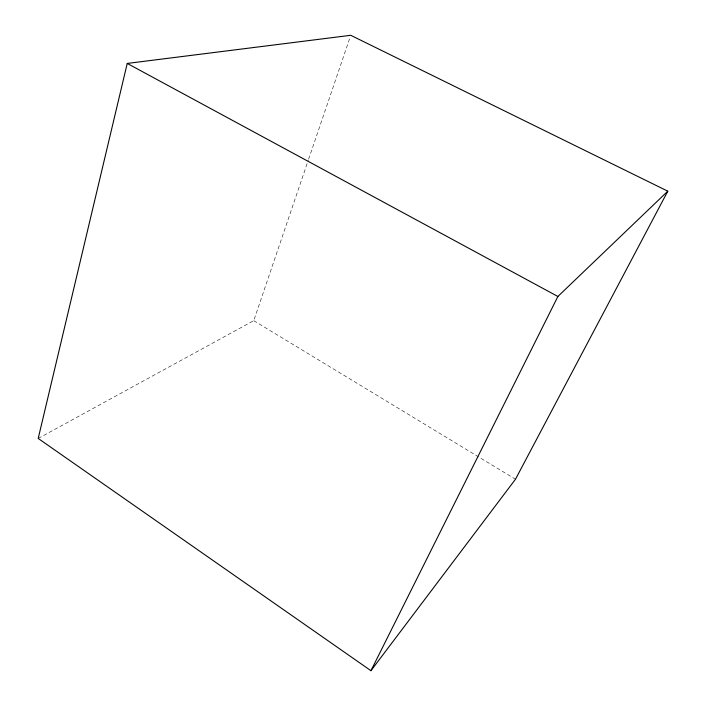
<?xml version="1.0" encoding="UTF-8"?>
<svg xmlns="http://www.w3.org/2000/svg" width="706" height="706" viewBox="0 0 706 706"><rect width="100%" height="100%" fill="white"/><g stroke="black" fill="none" stroke-linecap="round" stroke-linejoin="round"><path stroke-width="0.53" stroke-dasharray="3.53 2.65" d="M38.203 438.444L253.745 320.656L308.257 160.271M308.61 159.229L350.035 37.383M253.745 320.656L515.477 479.25"/><path stroke-width="1.06" d="M127.239 63.434L38.203 438.444L370.941 670.7L515.477 479.25L667.797 191.185L350.741 35.3L127.239 63.434L557.881 296.476L667.797 191.185M370.941 670.7L557.881 296.476"/></g></svg>
